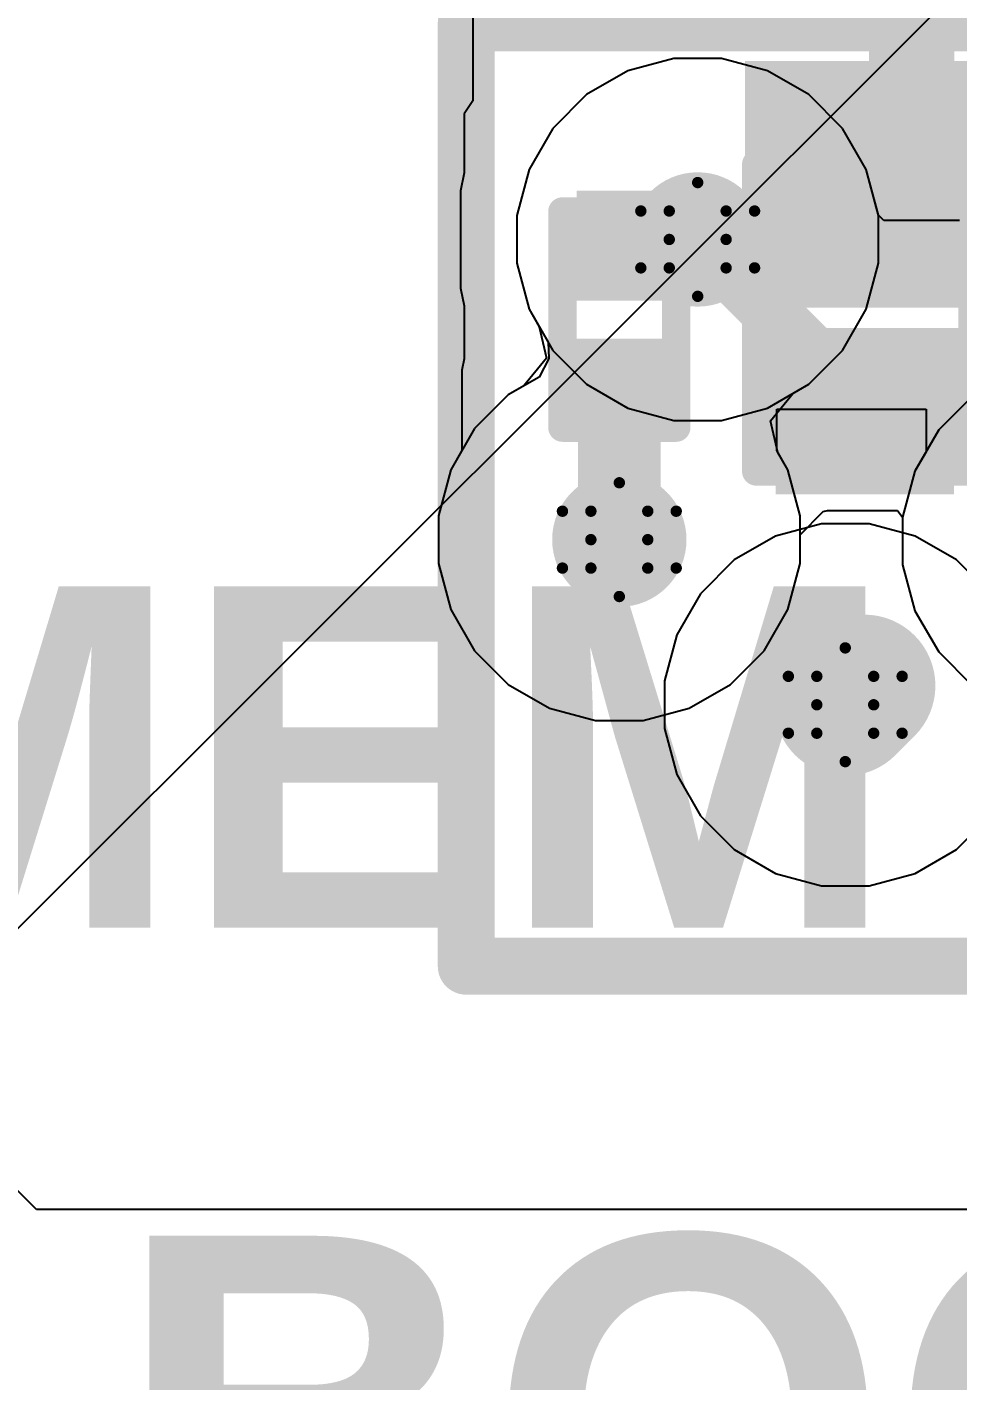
# Model space of a CAD drawing. Header units: inches. Extents: x -3 to 5437, y -3 to 5435.
# Drawn here: x 97.35 to 101.51, y 98.25 to 104.3 of the extents above; entities that cross this region are included whole.
import ezdxf

# ---------------------------------------------------------------- set-up
doc = ezdxf.new("R2010")
doc.units = ezdxf.units.IN
for name, color, linetype in [('Bottom Layer', 5, 'Continuous'), ('Bottom Solder', 6, 'Continuous'), ('Drill Drawing', 1, 'Continuous'), ('GND', 16, 'Continuous'), ('PWR', 76, 'Continuous'), ('Top Layer', 1, 'Continuous'), ('Top Overlay', 2, 'Continuous'), ('Top Paste', 8, 'Continuous'), ('Top Solder', 216, 'Continuous'), ('Via Holes', 16, 'Continuous')]:
    doc.layers.add(name, color=color, linetype=linetype)
doc.styles.add('Arial_Bold', font='', dxfattribs={"height": 0.2})
doc.styles.get('Arial_Bold').set_extended_font_data('Arial', bold=True)

# ---------------------------------------------------------------- blocks, each defined once
blk = doc.blocks.new('R___0201_78')
at = {"layer": 'Top Layer'}
for points in [[(-0.41, 0.185), (-0.14, 0.185), (-0.14, -0.185), (-0.41, -0.185)], [(0.14, 0.185), (0.41, 0.185), (0.41, -0.185), (0.14, -0.185)]]:
    blk.add_hatch(color=1, dxfattribs=at).paths.add_polyline_path(points)
at = {"layer": 'Top Paste'}
for points in [[(-0.41, 0.185), (-0.14, 0.185), (-0.14, -0.185), (-0.41, -0.185)], [(0.14, 0.185), (0.41, 0.185), (0.41, -0.185), (0.14, -0.185)]]:
    blk.add_hatch(color=8, dxfattribs=at).paths.add_polyline_path(points)
at = {"layer": 'Top Solder'}
for points in [[(-0.465, 0.24), (-0.085, 0.24), (-0.085, -0.24), (-0.465, -0.24)], [(0.085, 0.24), (0.465, 0.24), (0.465, -0.24), (0.085, -0.24)]]:
    blk.add_hatch(color=216, dxfattribs=at).paths.add_polyline_path(points)
at = {"layer": 'Top Overlay'}
for points in [[(0.4826, 0.254, 0.127, 0.127, 0), (-0.4826, 0.254, 0.127, 0.127, 0)], [(-0.4826, -0.254, 0.127, 0.127, 0), (-0.4826, 0.254, 0.127, 0.127, 0)], [(0.4826, -0.254, 0.127, 0.127, 0), (0.4826, 0.254, 0.127, 0.127, 0)], [(0.4826, -0.254, 0.127, 0.127, 0), (-0.4826, -0.254, 0.127, 0.127, 0)]]:
    blk.add_lwpolyline(points, format="xyseb", dxfattribs=at)
for points in [[(-0.5143, 0.254, 0.0635, 0.0635, 1), (-0.4508, 0.254, 0.0635, 0.0635, 1)], [(-0.5143, 0.254, 0.0635, 0.0635, 1), (-0.4508, 0.254, 0.0635, 0.0635, 1)], [(0.4508, 0.254, 0.0635, 0.0635, 1), (0.5143, 0.254, 0.0635, 0.0635, 1)], [(0.4508, 0.254, 0.0635, 0.0635, 1), (0.5143, 0.254, 0.0635, 0.0635, 1)], [(-0.5143, -0.254, 0.0635, 0.0635, 1), (-0.4508, -0.254, 0.0635, 0.0635, 1)], [(-0.5143, -0.254, 0.0635, 0.0635, 1), (-0.4508, -0.254, 0.0635, 0.0635, 1)], [(0.4508, -0.254, 0.0635, 0.0635, 1), (0.5143, -0.254, 0.0635, 0.0635, 1)], [(0.4508, -0.254, 0.0635, 0.0635, 1), (0.5143, -0.254, 0.0635, 0.0635, 1)]]:
    blk.add_lwpolyline(points, format="xyseb", close=True, dxfattribs=at)
blk = doc.blocks.new('SOD_882_99')
at = {"layer": 'Top Layer'}
for points in [[(-0.1, -0.4), (-0.6, -0.4), (-0.6, 0.4), (-0.1, 0.4)], [(0.6, -0.4), (0.1, -0.4), (0.1, 0.4), (0.6, 0.4)]]:
    blk.add_hatch(color=1, dxfattribs=at).paths.add_polyline_path(points)
at = {"layer": 'Top Overlay'}
blk.add_hatch(color=2, dxfattribs=at).paths.add_polyline_path([(0.6898, -0.5334), (1.147, -0.5334), (1.147, 0.5334), (0.6898, 0.5334)])
at = {"layer": 'Top Paste'}
for points in [[(-0.1, -0.4), (-0.6, -0.4), (-0.6, 0.4), (-0.1, 0.4)], [(0.6, -0.4), (0.1, -0.4), (0.1, 0.4), (0.6, 0.4)]]:
    blk.add_hatch(color=8, dxfattribs=at).paths.add_polyline_path(points)
at = {"layer": 'Top Solder'}
for points in [[(-0.045, -0.455), (-0.655, -0.455), (-0.655, 0.455), (-0.045, 0.455)], [(0.655, -0.455), (0.045, -0.455), (0.045, 0.455), (0.655, 0.455)]]:
    blk.add_hatch(color=216, dxfattribs=at).paths.add_polyline_path(points)
at = {"layer": 'Top Overlay'}
for points in [[(-0.6858, 0.4826, 0.127, 0.127, 0), (0.6858, 0.4826, 0.127, 0.127, 0)], [(-0.6858, 0.4826, 0.127, 0.127, 0), (-0.6858, -0.4826, 0.127, 0.127, 0)], [(0.6858, 0.4826, 0.127, 0.127, 0), (0.6858, -0.4826, 0.127, 0.127, 0)], [(-0.6858, -0.4826, 0.127, 0.127, 0), (0.6858, -0.4826, 0.127, 0.127, 0)]]:
    blk.add_lwpolyline(points, format="xyseb", dxfattribs=at)
for points in [[(-0.7176, 0.4826, 0.0635, 0.0635, 1), (-0.654, 0.4826, 0.0635, 0.0635, 1)], [(-0.7176, 0.4826, 0.0635, 0.0635, 1), (-0.654, 0.4826, 0.0635, 0.0635, 1)], [(0.654, 0.4826, 0.0635, 0.0635, 1), (0.7176, 0.4826, 0.0635, 0.0635, 1)], [(0.654, 0.4826, 0.0635, 0.0635, 1), (0.7176, 0.4826, 0.0635, 0.0635, 1)], [(-0.7176, -0.4826, 0.0635, 0.0635, 1), (-0.654, -0.4826, 0.0635, 0.0635, 1)], [(-0.7176, -0.4826, 0.0635, 0.0635, 1), (-0.654, -0.4826, 0.0635, 0.0635, 1)], [(0.654, -0.4826, 0.0635, 0.0635, 1), (0.7176, -0.4826, 0.0635, 0.0635, 1)], [(0.654, -0.4826, 0.0635, 0.0635, 1), (0.7176, -0.4826, 0.0635, 0.0635, 1)]]:
    blk.add_lwpolyline(points, format="xyseb", close=True, dxfattribs=at)

msp = doc.modelspace()

# ---------------------------------------------------------------- hatches: boundary and pattern name
at = {"layer": 'Bottom Layer'}
h = msp.add_hatch(color=5, dxfattribs=at)
edge = h.paths.add_edge_path()
edge.add_arc((100.3478, 103.347), 0.3, 0, 360)
h = msp.add_hatch(color=5, dxfattribs=at)
edge = h.paths.add_edge_path()
edge.add_arc((99.9978, 102.0064), 0.3, 0, 360)
h = msp.add_hatch(color=5, dxfattribs=at)
edge = h.paths.add_edge_path()
edge.add_arc((101.0068, 101.269), 0.3, 0, 360)
at = {"layer": 'GND'}
h = msp.add_hatch(color=16, dxfattribs=at)
edge = h.paths.add_edge_path()
edge.add_arc((100.3478, 103.347), 0.3, 0, 360)
h = msp.add_hatch(color=16, dxfattribs=at)
edge = h.paths.add_edge_path()
edge.add_arc((99.9978, 102.0064), 0.3, 0, 360)
h = msp.add_hatch(color=16, dxfattribs=at)
edge = h.paths.add_edge_path()
edge.add_arc((101.0068, 101.269), 0.3, 0, 360)
at = {"layer": 'PWR'}
h = msp.add_hatch(color=76, dxfattribs=at)
edge = h.paths.add_edge_path()
edge.add_arc((100.3478, 103.347), 0.3, 0, 360)
h = msp.add_hatch(color=76, dxfattribs=at)
edge = h.paths.add_edge_path()
edge.add_arc((99.9978, 102.0064), 0.3, 0, 360)
h = msp.add_hatch(color=76, dxfattribs=at)
edge = h.paths.add_edge_path()
edge.add_arc((101.0068, 101.269), 0.3, 0, 360)
at = {"layer": 'Top Layer'}
h = msp.add_hatch(color=1, dxfattribs=at)
edge = h.paths.add_edge_path()
edge.add_arc((100.3478, 103.347), 0.3, 0, 360)
for points in [[(101.4262, 103.5647), (99.807, 103.5647), (99.807, 103.1295), (101.4262, 103.1295)], [(100.6955, 102.2094), (101.492, 102.2094), (101.492, 102.8432), (100.6955, 102.8432)], [(99.8128, 101.8286), (100.1828, 101.8286), (100.1828, 102.7635), (99.8128, 102.7635)]]:
    msp.add_hatch(color=1, dxfattribs=at).paths.add_polyline_path(points)
h = msp.add_hatch(color=1, dxfattribs=at)
edge = h.paths.add_edge_path()
edge.add_arc((99.9978, 102.0064), 0.3, 0, 360)
h = msp.add_hatch(color=1, dxfattribs=at)
edge = h.paths.add_edge_path()
edge.add_arc((101.0068, 101.269), 0.3, 0, 360)
at = {"layer": 'Via Holes'}
h = msp.add_hatch(color=7, dxfattribs=at)
edge = h.paths.add_edge_path()
edge.add_arc((100.3478, 103.347), 0.15, 0, 360)
h = msp.add_hatch(color=7, dxfattribs=at)
edge = h.paths.add_edge_path()
edge.add_arc((99.9978, 102.0064), 0.15, 0, 360)
h = msp.add_hatch(color=7, dxfattribs=at)
edge = h.paths.add_edge_path()
edge.add_arc((101.0068, 101.269), 0.15, 0, 360)

# ---------------------------------------------------------------- linework, layer by layer
at = {"layer": 'Bottom Layer'}
for p, q in [((100.2415, 104.155), (100.036, 104.0999)), ((100.4542, 104.155), (100.2415, 104.155)), ((100.6597, 104.0999), (100.4542, 104.155)), ((100.036, 104.0999), (99.8517, 103.9936)), ((100.844, 103.9936), (100.6597, 104.0999)), ((99.8517, 103.9936), (99.7013, 103.8431)), ((100.9944, 103.8431), (100.844, 103.9936)), ((99.7013, 103.8431), (99.5949, 103.6589)), ((101.1008, 103.6589), (100.9944, 103.8431)), ((99.5949, 103.6589), (99.5398, 103.4534)), ((101.1554, 103.4551), (101.1008, 103.6589)), ((99.5398, 103.4534), (99.5398, 103.2406)), ((101.1795, 103.4309), (101.1554, 103.4551)), ((101.517, 103.4309), (101.1795, 103.4309)), ((99.5398, 103.2406), (99.5949, 103.0351)), ((99.5949, 103.0351), (99.6793, 102.889)), ((99.6793, 102.889), (99.683, 102.8158)), ((99.683, 102.8158), (99.6398, 102.7327)), ((99.6398, 102.7327), (99.5017, 102.653)), ((99.5017, 102.653), (99.3513, 102.5025)), ((99.3513, 102.5025), (99.2449, 102.3183)), ((99.2449, 102.3183), (99.1898, 102.1128)), ((100.8058, 102.0276), (100.9077, 102.1323)), ((100.9077, 102.1323), (100.9272, 102.1361)), ((100.9272, 102.1361), (101.2407, 102.1361)), ((101.2407, 102.1361), (101.2628, 102.1073)), ((99.1898, 102.1128), (99.1898, 101.9)), ((101.2628, 102.1073), (101.2628, 101.8945)), ((100.8058, 101.9), (100.8058, 102.0276)), ((99.1898, 101.9), (99.2449, 101.6945)), ((100.7508, 101.6945), (100.8058, 101.9)), ((101.2628, 101.8945), (101.3179, 101.689)), ((99.2449, 101.6945), (99.3513, 101.5103)), ((100.6444, 101.5103), (100.7508, 101.6945)), ((101.3179, 101.689), (101.4243, 101.5048)), ((99.3513, 101.5103), (99.5017, 101.3598)), ((100.494, 101.3598), (100.6444, 101.5103)), ((101.4243, 101.5048), (101.5747, 101.3543)), ((99.5017, 101.3598), (99.686, 101.2535)), ((100.3097, 101.2535), (100.494, 101.3598)), ((99.686, 101.2535), (99.8915, 101.1984)), ((100.1042, 101.1984), (100.3097, 101.2535)), ((99.8915, 101.1984), (100.1042, 101.1984))]:
    msp.add_line(p, q, dxfattribs=at)
for points in [[(100.3478, 103.347, 0.254, 0.254, 0), (100.9113, 102.7835, 0.254, 0.254, 0)], [(100.9113, 102.7835, 0.254, 0.254, 0), (102.3251, 102.7835, 0.254, 0.254, 0)]]:
    msp.add_lwpolyline(points, format="xyseb", dxfattribs=at)
for points in [[(100.2843, 103.347, 0.127, 0.127, 1), (100.4113, 103.347, 0.127, 0.127, 1)], [(100.8478, 102.7835, 0.127, 0.127, 1), (100.9748, 102.7835, 0.127, 0.127, 1)], [(100.8478, 102.7835, 0.127, 0.127, 1), (100.9748, 102.7835, 0.127, 0.127, 1)]]:
    msp.add_lwpolyline(points, format="xyseb", close=True, dxfattribs=at)
at = {"layer": 'Bottom Solder'}
msp.add_line((0.3381, 3.382), (5436.9008, 5435.1662), dxfattribs=at)
at = {"layer": 'Drill Drawing'}
for points in [[(100.2208, 103.474, 0.0508, 0.0508, 0), (100.3478, 103.601, 0.0508, 0.0508, 0)], [(100.3478, 103.601, 0.0508, 0.0508, 0), (100.4748, 103.474, 0.0508, 0.0508, 0)], [(100.0938, 103.474, 0.0508, 0.0508, 0), (100.2208, 103.347, 0.0508, 0.0508, 0)], [(100.0938, 103.474, 0.0508, 0.0508, 0), (100.2208, 103.474, 0.0508, 0.0508, 0)], [(100.4748, 103.474, 0.0508, 0.0508, 0), (100.6018, 103.474, 0.0508, 0.0508, 0)], [(100.4748, 103.347, 0.0508, 0.0508, 0), (100.6018, 103.474, 0.0508, 0.0508, 0)], [(100.0938, 103.22, 0.0508, 0.0508, 0), (100.2208, 103.347, 0.0508, 0.0508, 0)], [(100.4748, 103.347, 0.0508, 0.0508, 0), (100.6018, 103.22, 0.0508, 0.0508, 0)], [(100.0938, 103.22, 0.0508, 0.0508, 0), (100.2208, 103.22, 0.0508, 0.0508, 0)], [(100.2208, 103.22, 0.0508, 0.0508, 0), (100.3478, 103.093, 0.0508, 0.0508, 0)], [(100.3478, 103.093, 0.0508, 0.0508, 0), (100.4748, 103.22, 0.0508, 0.0508, 0)], [(100.4748, 103.22, 0.0508, 0.0508, 0), (100.6018, 103.22, 0.0508, 0.0508, 0)], [(99.8708, 102.1334, 0.0508, 0.0508, 0), (99.9978, 102.2604, 0.0508, 0.0508, 0)], [(99.9978, 102.2604, 0.0508, 0.0508, 0), (100.1248, 102.1334, 0.0508, 0.0508, 0)], [(99.7438, 102.1334, 0.0508, 0.0508, 0), (99.8708, 102.0064, 0.0508, 0.0508, 0)], [(99.7438, 102.1334, 0.0508, 0.0508, 0), (99.8708, 102.1334, 0.0508, 0.0508, 0)], [(100.1248, 102.1334, 0.0508, 0.0508, 0), (100.2518, 102.1334, 0.0508, 0.0508, 0)], [(100.1248, 102.0064, 0.0508, 0.0508, 0), (100.2518, 102.1334, 0.0508, 0.0508, 0)], [(99.7438, 101.8794, 0.0508, 0.0508, 0), (99.8708, 102.0064, 0.0508, 0.0508, 0)], [(100.1248, 102.0064, 0.0508, 0.0508, 0), (100.2518, 101.8794, 0.0508, 0.0508, 0)], [(99.7438, 101.8794, 0.0508, 0.0508, 0), (99.8708, 101.8794, 0.0508, 0.0508, 0)], [(99.8708, 101.8794, 0.0508, 0.0508, 0), (99.9978, 101.7524, 0.0508, 0.0508, 0)], [(99.9978, 101.7524, 0.0508, 0.0508, 0), (100.1248, 101.8794, 0.0508, 0.0508, 0)], [(100.1248, 101.8794, 0.0508, 0.0508, 0), (100.2518, 101.8794, 0.0508, 0.0508, 0)], [(100.8798, 101.396, 0.0508, 0.0508, 0), (101.0068, 101.523, 0.0508, 0.0508, 0)], [(101.0068, 101.523, 0.0508, 0.0508, 0), (101.1338, 101.396, 0.0508, 0.0508, 0)], [(100.7528, 101.396, 0.0508, 0.0508, 0), (100.8798, 101.269, 0.0508, 0.0508, 0)], [(100.7528, 101.396, 0.0508, 0.0508, 0), (100.8798, 101.396, 0.0508, 0.0508, 0)], [(101.1338, 101.396, 0.0508, 0.0508, 0), (101.2608, 101.396, 0.0508, 0.0508, 0)], [(101.1338, 101.269, 0.0508, 0.0508, 0), (101.2608, 101.396, 0.0508, 0.0508, 0)], [(100.7528, 101.142, 0.0508, 0.0508, 0), (100.8798, 101.269, 0.0508, 0.0508, 0)], [(101.1338, 101.269, 0.0508, 0.0508, 0), (101.2608, 101.142, 0.0508, 0.0508, 0)], [(100.7528, 101.142, 0.0508, 0.0508, 0), (100.8798, 101.142, 0.0508, 0.0508, 0)], [(100.8798, 101.142, 0.0508, 0.0508, 0), (101.0068, 101.015, 0.0508, 0.0508, 0)], [(101.0068, 101.015, 0.0508, 0.0508, 0), (101.1338, 101.142, 0.0508, 0.0508, 0)], [(101.1338, 101.142, 0.0508, 0.0508, 0), (101.2608, 101.142, 0.0508, 0.0508, 0)]]:
    msp.add_lwpolyline(points, format="xyseb", dxfattribs=at)
for points in [[(100.3351, 103.601, 0.0254, 0.0254, 1), (100.3605, 103.601, 0.0254, 0.0254, 1)], [(100.3351, 103.601, 0.0254, 0.0254, 1), (100.3605, 103.601, 0.0254, 0.0254, 1)], [(100.0811, 103.474, 0.0254, 0.0254, 1), (100.1065, 103.474, 0.0254, 0.0254, 1)], [(100.0811, 103.474, 0.0254, 0.0254, 1), (100.1065, 103.474, 0.0254, 0.0254, 1)], [(100.2081, 103.474, 0.0254, 0.0254, 1), (100.2335, 103.474, 0.0254, 0.0254, 1)], [(100.2081, 103.474, 0.0254, 0.0254, 1), (100.2335, 103.474, 0.0254, 0.0254, 1)], [(100.4621, 103.474, 0.0254, 0.0254, 1), (100.4875, 103.474, 0.0254, 0.0254, 1)], [(100.4621, 103.474, 0.0254, 0.0254, 1), (100.4875, 103.474, 0.0254, 0.0254, 1)], [(100.5891, 103.474, 0.0254, 0.0254, 1), (100.6145, 103.474, 0.0254, 0.0254, 1)], [(100.5891, 103.474, 0.0254, 0.0254, 1), (100.6145, 103.474, 0.0254, 0.0254, 1)], [(100.2081, 103.347, 0.0254, 0.0254, 1), (100.2335, 103.347, 0.0254, 0.0254, 1)], [(100.2081, 103.347, 0.0254, 0.0254, 1), (100.2335, 103.347, 0.0254, 0.0254, 1)], [(100.4621, 103.347, 0.0254, 0.0254, 1), (100.4875, 103.347, 0.0254, 0.0254, 1)], [(100.4621, 103.347, 0.0254, 0.0254, 1), (100.4875, 103.347, 0.0254, 0.0254, 1)], [(100.0811, 103.22, 0.0254, 0.0254, 1), (100.1065, 103.22, 0.0254, 0.0254, 1)], [(100.0811, 103.22, 0.0254, 0.0254, 1), (100.1065, 103.22, 0.0254, 0.0254, 1)], [(100.2081, 103.22, 0.0254, 0.0254, 1), (100.2335, 103.22, 0.0254, 0.0254, 1)], [(100.2081, 103.22, 0.0254, 0.0254, 1), (100.2335, 103.22, 0.0254, 0.0254, 1)], [(100.4621, 103.22, 0.0254, 0.0254, 1), (100.4875, 103.22, 0.0254, 0.0254, 1)], [(100.4621, 103.22, 0.0254, 0.0254, 1), (100.4875, 103.22, 0.0254, 0.0254, 1)], [(100.5891, 103.22, 0.0254, 0.0254, 1), (100.6145, 103.22, 0.0254, 0.0254, 1)], [(100.5891, 103.22, 0.0254, 0.0254, 1), (100.6145, 103.22, 0.0254, 0.0254, 1)], [(100.3351, 103.093, 0.0254, 0.0254, 1), (100.3605, 103.093, 0.0254, 0.0254, 1)], [(100.3351, 103.093, 0.0254, 0.0254, 1), (100.3605, 103.093, 0.0254, 0.0254, 1)], [(99.9851, 102.2604, 0.0254, 0.0254, 1), (100.0105, 102.2604, 0.0254, 0.0254, 1)], [(99.9851, 102.2604, 0.0254, 0.0254, 1), (100.0105, 102.2604, 0.0254, 0.0254, 1)], [(99.7311, 102.1334, 0.0254, 0.0254, 1), (99.7565, 102.1334, 0.0254, 0.0254, 1)], [(99.7311, 102.1334, 0.0254, 0.0254, 1), (99.7565, 102.1334, 0.0254, 0.0254, 1)], [(99.8581, 102.1334, 0.0254, 0.0254, 1), (99.8835, 102.1334, 0.0254, 0.0254, 1)], [(99.8581, 102.1334, 0.0254, 0.0254, 1), (99.8835, 102.1334, 0.0254, 0.0254, 1)], [(100.1121, 102.1334, 0.0254, 0.0254, 1), (100.1375, 102.1334, 0.0254, 0.0254, 1)], [(100.1121, 102.1334, 0.0254, 0.0254, 1), (100.1375, 102.1334, 0.0254, 0.0254, 1)], [(100.2391, 102.1334, 0.0254, 0.0254, 1), (100.2645, 102.1334, 0.0254, 0.0254, 1)], [(100.2391, 102.1334, 0.0254, 0.0254, 1), (100.2645, 102.1334, 0.0254, 0.0254, 1)], [(99.8581, 102.0064, 0.0254, 0.0254, 1), (99.8835, 102.0064, 0.0254, 0.0254, 1)], [(99.8581, 102.0064, 0.0254, 0.0254, 1), (99.8835, 102.0064, 0.0254, 0.0254, 1)], [(100.1121, 102.0064, 0.0254, 0.0254, 1), (100.1375, 102.0064, 0.0254, 0.0254, 1)], [(100.1121, 102.0064, 0.0254, 0.0254, 1), (100.1375, 102.0064, 0.0254, 0.0254, 1)], [(99.7311, 101.8794, 0.0254, 0.0254, 1), (99.7565, 101.8794, 0.0254, 0.0254, 1)], [(99.7311, 101.8794, 0.0254, 0.0254, 1), (99.7565, 101.8794, 0.0254, 0.0254, 1)], [(99.8581, 101.8794, 0.0254, 0.0254, 1), (99.8835, 101.8794, 0.0254, 0.0254, 1)], [(99.8581, 101.8794, 0.0254, 0.0254, 1), (99.8835, 101.8794, 0.0254, 0.0254, 1)], [(100.1121, 101.8794, 0.0254, 0.0254, 1), (100.1375, 101.8794, 0.0254, 0.0254, 1)], [(100.1121, 101.8794, 0.0254, 0.0254, 1), (100.1375, 101.8794, 0.0254, 0.0254, 1)], [(100.2391, 101.8794, 0.0254, 0.0254, 1), (100.2645, 101.8794, 0.0254, 0.0254, 1)], [(100.2391, 101.8794, 0.0254, 0.0254, 1), (100.2645, 101.8794, 0.0254, 0.0254, 1)], [(99.9851, 101.7524, 0.0254, 0.0254, 1), (100.0105, 101.7524, 0.0254, 0.0254, 1)], [(99.9851, 101.7524, 0.0254, 0.0254, 1), (100.0105, 101.7524, 0.0254, 0.0254, 1)], [(100.9941, 101.523, 0.0254, 0.0254, 1), (101.0195, 101.523, 0.0254, 0.0254, 1)], [(100.9941, 101.523, 0.0254, 0.0254, 1), (101.0195, 101.523, 0.0254, 0.0254, 1)], [(100.7401, 101.396, 0.0254, 0.0254, 1), (100.7655, 101.396, 0.0254, 0.0254, 1)], [(100.7401, 101.396, 0.0254, 0.0254, 1), (100.7655, 101.396, 0.0254, 0.0254, 1)], [(100.8671, 101.396, 0.0254, 0.0254, 1), (100.8925, 101.396, 0.0254, 0.0254, 1)], [(100.8671, 101.396, 0.0254, 0.0254, 1), (100.8925, 101.396, 0.0254, 0.0254, 1)], [(101.1211, 101.396, 0.0254, 0.0254, 1), (101.1465, 101.396, 0.0254, 0.0254, 1)], [(101.1211, 101.396, 0.0254, 0.0254, 1), (101.1465, 101.396, 0.0254, 0.0254, 1)], [(101.2481, 101.396, 0.0254, 0.0254, 1), (101.2735, 101.396, 0.0254, 0.0254, 1)], [(101.2481, 101.396, 0.0254, 0.0254, 1), (101.2735, 101.396, 0.0254, 0.0254, 1)], [(100.8671, 101.269, 0.0254, 0.0254, 1), (100.8925, 101.269, 0.0254, 0.0254, 1)], [(100.8671, 101.269, 0.0254, 0.0254, 1), (100.8925, 101.269, 0.0254, 0.0254, 1)], [(101.1211, 101.269, 0.0254, 0.0254, 1), (101.1465, 101.269, 0.0254, 0.0254, 1)], [(101.1211, 101.269, 0.0254, 0.0254, 1), (101.1465, 101.269, 0.0254, 0.0254, 1)], [(100.7401, 101.142, 0.0254, 0.0254, 1), (100.7655, 101.142, 0.0254, 0.0254, 1)], [(100.7401, 101.142, 0.0254, 0.0254, 1), (100.7655, 101.142, 0.0254, 0.0254, 1)], [(100.8671, 101.142, 0.0254, 0.0254, 1), (100.8925, 101.142, 0.0254, 0.0254, 1)], [(100.8671, 101.142, 0.0254, 0.0254, 1), (100.8925, 101.142, 0.0254, 0.0254, 1)], [(101.1211, 101.142, 0.0254, 0.0254, 1), (101.1465, 101.142, 0.0254, 0.0254, 1)], [(101.1211, 101.142, 0.0254, 0.0254, 1), (101.1465, 101.142, 0.0254, 0.0254, 1)], [(101.2481, 101.142, 0.0254, 0.0254, 1), (101.2735, 101.142, 0.0254, 0.0254, 1)], [(101.2481, 101.142, 0.0254, 0.0254, 1), (101.2735, 101.142, 0.0254, 0.0254, 1)], [(100.9941, 101.015, 0.0254, 0.0254, 1), (101.0195, 101.015, 0.0254, 0.0254, 1)], [(100.9941, 101.015, 0.0254, 0.0254, 1), (101.0195, 101.015, 0.0254, 0.0254, 1)]]:
    msp.add_lwpolyline(points, format="xyseb", close=True, dxfattribs=at)
at = {"layer": 'GND'}
for p, q in [((100.2415, 104.155), (100.036, 104.0999)), ((100.4542, 104.155), (100.2415, 104.155)), ((100.6597, 104.0999), (100.4542, 104.155)), ((100.036, 104.0999), (99.8517, 103.9936)), ((100.844, 103.9936), (100.6597, 104.0999)), ((99.8517, 103.9936), (99.7013, 103.8431)), ((100.9944, 103.8431), (100.844, 103.9936)), ((99.7013, 103.8431), (99.5949, 103.6589)), ((101.1008, 103.6589), (100.9944, 103.8431)), ((99.5949, 103.6589), (99.5398, 103.4534)), ((101.1558, 103.4534), (101.1008, 103.6589)), ((99.5398, 103.4534), (99.5398, 103.2406)), ((101.1558, 103.2406), (101.1558, 103.4534)), ((99.5398, 103.2406), (99.5949, 103.0351)), ((101.1008, 103.0351), (101.1558, 103.2406)), ((99.5949, 103.0351), (99.6398, 102.9573)), ((100.9944, 102.8509), (101.1008, 103.0351)), ((99.6398, 102.9573), (99.6727, 102.8162)), ((100.844, 102.7004), (100.9944, 102.8509)), ((99.6727, 102.8162), (99.5715, 102.6933)), ((99.5715, 102.6933), (99.5017, 102.653)), ((100.673, 102.5372), (100.7742, 102.6601)), ((100.7742, 102.6601), (100.844, 102.7004)), ((99.5017, 102.653), (99.3513, 102.5025)), ((101.5747, 102.6475), (101.4243, 102.497)), ((100.7059, 102.3961), (100.673, 102.5372)), ((99.3513, 102.5025), (99.2449, 102.3183)), ((101.4243, 102.497), (101.3179, 102.3128)), ((100.7508, 102.3183), (100.7059, 102.3961)), ((99.2449, 102.3183), (99.1898, 102.1128)), ((100.8058, 102.1128), (100.7508, 102.3183)), ((101.3179, 102.3128), (101.2628, 102.1073)), ((99.1898, 102.1128), (99.1898, 101.9)), ((100.8058, 101.9), (100.8058, 102.1128)), ((101.2628, 102.1073), (101.2628, 101.8945)), ((99.1898, 101.9), (99.2449, 101.6945)), ((100.7508, 101.6945), (100.8058, 101.9)), ((101.2628, 101.8945), (101.3179, 101.689)), ((99.2449, 101.6945), (99.3513, 101.5103)), ((100.6444, 101.5103), (100.7508, 101.6945)), ((101.3179, 101.689), (101.4243, 101.5048)), ((99.3513, 101.5103), (99.5017, 101.3598)), ((100.494, 101.3598), (100.6444, 101.5103)), ((101.4243, 101.5048), (101.5747, 101.3543)), ((99.5017, 101.3598), (99.686, 101.2535)), ((100.3097, 101.2535), (100.494, 101.3598)), ((99.686, 101.2535), (99.8915, 101.1984)), ((100.1042, 101.1984), (100.3097, 101.2535)), ((99.8915, 101.1984), (100.1042, 101.1984))]:
    msp.add_line(p, q, dxfattribs=at)
at = {"layer": 'PWR'}
for p, q in [((100.2415, 104.155), (100.036, 104.0999)), ((100.4542, 104.155), (100.2415, 104.155)), ((100.6597, 104.0999), (100.4542, 104.155)), ((100.036, 104.0999), (99.8517, 103.9936)), ((100.844, 103.9936), (100.6597, 104.0999)), ((99.8517, 103.9936), (99.7013, 103.8431)), ((100.9944, 103.8431), (100.844, 103.9936)), ((99.7013, 103.8431), (99.5949, 103.6589)), ((101.1008, 103.6589), (100.9944, 103.8431)), ((99.5949, 103.6589), (99.5398, 103.4534)), ((101.1558, 103.4534), (101.1008, 103.6589)), ((99.5398, 103.4534), (99.5398, 103.2406)), ((101.1558, 103.2406), (101.1558, 103.4534)), ((99.5398, 103.2406), (99.5949, 103.0351)), ((101.1008, 103.0351), (101.1558, 103.2406)), ((99.5949, 103.0351), (99.7013, 102.8509)), ((100.9944, 102.8509), (101.1008, 103.0351)), ((99.7013, 102.8509), (99.8517, 102.7004)), ((100.844, 102.7004), (100.9944, 102.8509)), ((99.8517, 102.7004), (100.036, 102.5941)), ((100.6597, 102.5941), (100.844, 102.7004)), ((100.036, 102.5941), (100.2415, 102.539)), ((100.2415, 102.539), (100.4542, 102.539)), ((100.4542, 102.539), (100.6597, 102.5941)), ((100.9004, 102.077), (100.6949, 102.0219)), ((101.1132, 102.077), (100.9004, 102.077)), ((101.3187, 102.0219), (101.1132, 102.077)), ((100.6949, 102.0219), (100.5107, 101.9156)), ((101.5029, 101.9156), (101.3187, 102.0219)), ((100.5107, 101.9156), (100.3602, 101.7651)), ((101.6534, 101.7651), (101.5029, 101.9156)), ((100.3602, 101.7651), (100.2539, 101.5809)), ((100.2539, 101.5809), (100.1988, 101.3754)), ((100.1988, 101.3754), (100.1988, 101.1626)), ((100.1988, 101.1626), (100.2539, 100.9571)), ((100.2539, 100.9571), (100.3602, 100.7729)), ((100.3602, 100.7729), (100.5107, 100.6224)), ((101.5029, 100.6224), (101.6534, 100.7729)), ((100.5107, 100.6224), (100.6949, 100.5161)), ((101.3187, 100.5161), (101.5029, 100.6224)), ((100.6949, 100.5161), (100.9004, 100.461)), ((101.1132, 100.461), (101.3187, 100.5161)), ((100.9004, 100.461), (101.1132, 100.461)), ((97.3948, 99.0158), (96.6536, 99.757)), ((111.3044, 99.0158), (97.3948, 99.0158))]:
    msp.add_line(p, q, dxfattribs=at)
at = {"layer": 'Top Layer'}
for p, q in [((99.343, 106.3825), (99.343, 103.9665)), ((99.343, 103.9665), (99.3048, 103.9073)), ((99.3048, 103.9073), (99.3048, 103.9073)), ((99.3048, 103.9073), (99.3048, 103.6441)), ((99.3048, 103.6441), (99.289, 103.5647)), ((99.289, 103.5647), (99.289, 103.1295)), ((99.289, 103.1295), (99.3048, 103.0501)), ((99.3048, 103.0501), (99.3048, 102.8135)), ((99.3048, 102.8135), (99.2949, 102.7635)), ((99.2949, 102.7635), (99.2949, 102.4048)), ((100.7008, 102.4048), (100.7008, 102.589)), ((100.7008, 102.589), (101.3679, 102.589)), ((101.3679, 102.589), (101.3679, 102.3993)), ((99.2949, 102.4048), (99.2449, 102.3183)), ((100.7508, 102.3183), (100.7008, 102.4048)), ((101.3679, 102.3993), (101.3179, 102.3128)), ((99.2449, 102.3183), (99.1898, 102.1128)), ((100.8058, 102.1128), (100.7508, 102.3183)), ((101.3179, 102.3128), (101.2628, 102.1073)), ((99.1898, 102.1128), (99.1898, 101.9)), ((100.8058, 101.9), (100.8058, 102.1128)), ((101.2628, 102.1073), (101.2628, 101.8945)), ((99.1898, 101.9), (99.2449, 101.6945)), ((100.7508, 101.6945), (100.8058, 101.9)), ((101.2628, 101.8945), (101.3179, 101.689)), ((99.2449, 101.6945), (99.3513, 101.5103)), ((100.6444, 101.5103), (100.7508, 101.6945)), ((101.3179, 101.689), (101.4243, 101.5048)), ((99.3513, 101.5103), (99.5017, 101.3598)), ((100.494, 101.3598), (100.6444, 101.5103)), ((101.4243, 101.5048), (101.5747, 101.3543)), ((99.5017, 101.3598), (99.686, 101.2535)), ((100.3097, 101.2535), (100.494, 101.3598)), ((99.686, 101.2535), (99.8915, 101.1984)), ((100.1042, 101.1984), (100.3097, 101.2535)), ((99.8915, 101.1984), (100.1042, 101.1984))]:
    msp.add_line(p, q, dxfattribs=at)
for points in [[(101.303, 103.4486, 0.381, 0.381, 0), (101.303, 105.1725, 0.381, 0.381, 0)], [(101.09, 103.349, 0.381, 0.381, 0), (101.092, 103.347, 0.381, 0.381, 0)], [(101.0068, 101.269, 0.635, 0.635, 0), (101.092, 101.3542, 0.635, 0.635, 0)]]:
    msp.add_lwpolyline(points, format="xyseb", dxfattribs=at)
for points in [[(101.2078, 103.4486, 0.1905, 0.1905, 1), (101.3983, 103.4486, 0.1905, 0.1905, 1)], [(100.9948, 103.349, 0.1905, 0.1905, 1), (101.1853, 103.349, 0.1905, 0.1905, 1)], [(100.9968, 103.347, 0.1905, 0.1905, 1), (101.1873, 103.347, 0.1905, 0.1905, 1)], [(100.9333, 101.3542, 0.3175, 0.3175, 1), (101.2507, 101.3542, 0.3175, 0.3175, 1)], [(100.8481, 101.269, 0.3175, 0.3175, 1), (101.1656, 101.269, 0.3175, 0.3175, 1)]]:
    msp.add_lwpolyline(points, format="xyseb", close=True, dxfattribs=at)
at = {"layer": 'Top Overlay'}
for points in [[(99.314, 104.3142, 0.254, 0.254, 0), (108.585, 104.3142, 0.254, 0.254, 0)], [(99.314, 100.1014, 0.254, 0.254, 0), (99.314, 104.3142, 0.254, 0.254, 0)], [(99.314, 100.1014, 0.254, 0.254, 0), (108.585, 100.1014, 0.254, 0.254, 0)]]:
    msp.add_lwpolyline(points, format="xyseb", dxfattribs=at)
for points in [[(99.2505, 104.3142, 0.127, 0.127, 1), (99.3775, 104.3142, 0.127, 0.127, 1)], [(99.2505, 104.3142, 0.127, 0.127, 1), (99.3775, 104.3142, 0.127, 0.127, 1)], [(99.2505, 100.1014, 0.127, 0.127, 1), (99.3775, 100.1014, 0.127, 0.127, 1)], [(99.2505, 100.1014, 0.127, 0.127, 1), (99.3775, 100.1014, 0.127, 0.127, 1)]]:
    msp.add_lwpolyline(points, format="xyseb", close=True, dxfattribs=at)
at = {"layer": 'Top Solder'}
msp.add_line((0.3381, 3.382), (5436.9008, 5435.1662), dxfattribs=at)

# ---------------------------------------------------------------- block references
for name, p, rotation in [('SOD_882_99', (101.092, 102.997), 90), ('R___0201_78', (99.9978, 102.9893), 270)]:
    msp.add_blockref(name, p, dxfattribs=dict(rotation=rotation))

# ---------------------------------------------------------------- texts
at = {"layer": 'Top Overlay', "style": 'Arial_Bold'}
msp.add_text('#MEM', height=1.524, dxfattribs=at).set_placement((95.0882, 100.274))
msp.add_text('BOOT0', height=1.651, rotation=360, dxfattribs=at).set_placement((97.7443, 97.2468))

doc.saveas('drawing.dxf')
